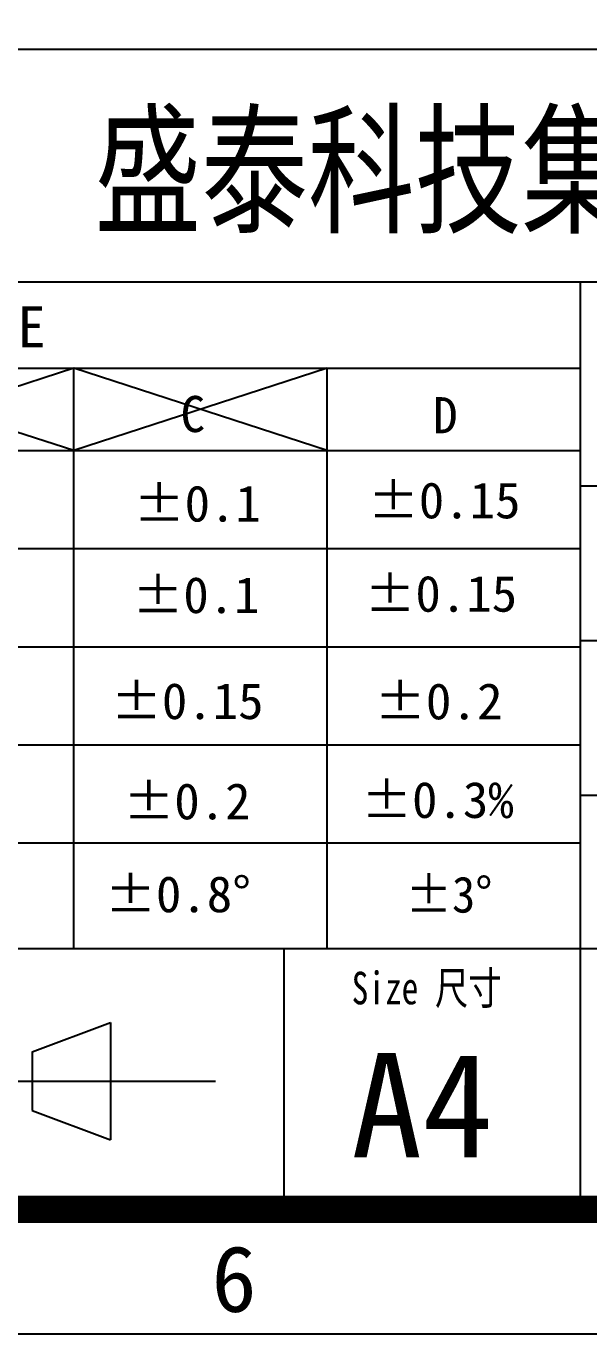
# Model space of a CAD drawing. Extents: x 388 to 571, y 205 to 344.
# Drawn here: x 505.3 to 519.12, y 204.81 to 236.97 of the extents above; entities that cross this region are included whole.
import ezdxf

# ---------------------------------------------------------------- set-up
doc = ezdxf.new("R2010")
doc.units = 0
doc.header["$LTSCALE"] = 23.1
doc.header["$MEASUREMENT"] = 0
doc.layers.get('0').update_dxf_attribs({"linetype": 'CONTINUOUS'})
doc.layers.add('3_SOLID_GEOM', color=7, linetype='CONTINUOUS')
doc.layers.add('OUTLINE', color=7, linetype='CONTINUOUS')
doc.styles.get("Standard").update_dxf_attribs({"font": 'txt', "width": 0.8})
doc.styles.add('TEXTSTYLE_1', font='txt', dxfattribs={"width": 0.75})
doc.styles.add('TEXTSTYLE_2', font='txt')
doc.styles.add('宋体', font='txt', dxfattribs={"width": 0.75})
doc.styles.add('样式 1', font='SimSun.ttf', dxfattribs={"width": 0.75})

msp = doc.modelspace()

# ---------------------------------------------------------------- linework, layer by layer
at = {"linetype": 'Continuous'}
for p, q in [((494.012, 228.559), (518.914, 228.559)), ((486.859, 224.121), (518.914, 224.121)), ((486.859, 221.71), (518.914, 221.71)), ((486.859, 219.299), (518.914, 219.299)), ((486.859, 216.888), (518.914, 216.888))]:
    msp.add_line(p, q, dxfattribs=at)
for p, q in [((506.463, 226.532), (500.238, 228.559)), ((506.463, 228.559), (500.238, 226.532)), ((512.689, 226.532), (506.463, 228.559)), ((512.689, 228.559), (506.463, 226.532)), ((494.012, 226.532), (518.914, 226.532))]:
    msp.add_line(p, q)
at = {"color": 0, "linetype": 'Continuous'}
msp.add_line((388.001, 204.814), (568.292, 204.812), dxfattribs=at)
at = {"layer": 'OUTLINE'}
for p, q in [((486.859, 236.405), (565.257, 236.405)), ((486.859, 230.681), (565.257, 230.681)), ((518.914, 207.759), (518.914, 230.681)), ((506.463, 214.286), (506.463, 228.559)), ((512.689, 214.286), (512.689, 228.559)), ((518.914, 225.668), (565.257, 225.668)), ((518.914, 221.864), (565.257, 221.864)), ((518.914, 218.059), (565.257, 218.059)), ((486.859, 214.286), (565.257, 214.286)), ((511.639, 207.875), (511.639, 214.286)), ((505.443, 211.749), (507.367, 212.471)), ((507.367, 212.471), (507.367, 209.586)), ((505.443, 211.749), (505.443, 210.307)), ((498.803, 211.028), (509.951, 211.028)), ((505.443, 210.307), (507.367, 209.586))]:
    msp.add_line(p, q, dxfattribs=at)
at = {"layer": 'OUTLINE', "const_width": 0.667}
msp.add_lwpolyline([(391.045, 327.729), (391.045, 207.875), (565.257, 207.875), (565.257, 327.729), (391.045, 327.729)], dxfattribs=at)

# ---------------------------------------------------------------- texts
at = {"linetype": 'Continuous', "style": 'TEXTSTYLE_1'}
for s, height, p in [('TOLERANCE TYPE', 1.01357, (496.121, 229.069)), ('C', 0.889, (509.088, 226.988)), ('D', 0.889, (515.294, 226.958)), ('6', 1.627, (509.85, 205.352))]:
    msp.add_text(s, height=height, dxfattribs=at).set_placement(p)
at = {"linetype": 'Continuous', "style": 'TEXTSTYLE_2'}
for s, width, p in [('%%p0.15', 1.033333, (513.694, 224.866)), ('%%P0.1', 1.033333, (507.94, 224.787)), ('%%P0.1', 1.033333, (507.908, 222.537)), ('%%p0.15', 1.033333, (513.611, 222.57)), ('%%P0.15', 1.033333, (507.381, 219.93)), ('%%p0.2', 1.041667, (513.856, 219.924)), ('%%P0.2', 1.033333, (507.686, 217.465)), ('%%p0.3%', 1.033333, (513.528, 217.499)), ('%%P0.8%%D', 1.033333, (507.235, 215.18)), ('%%P3%%D', 0.944444, (514.617, 215.171))]:
    msp.add_text(s, height=0.8886, dxfattribs=dict(at, width=width)).set_placement(p)
at = {"layer": '3_SOLID_GEOM', "insert": (513.295, 213.717), "char_height": 0.80139, "width": 4.48076, "attachment_point": 1, "style": '宋体'}
msp.add_mtext('{\\C256;Size \\fSimSun|b0|i0|c134|p2;尺寸}', dxfattribs=at)
at = {"layer": 'OUTLINE', "style": '样式 1', "width": 0.75}
msp.add_text('盛泰科技集团 ', height=2.5644, dxfattribs=at).set_placement((506.972, 232.145))
at = {"layer": 'OUTLINE'}
msp.add_text('A4', height=2.5644, dxfattribs=at).set_placement((513.282, 209.156))

doc.saveas('drawing.dxf')
